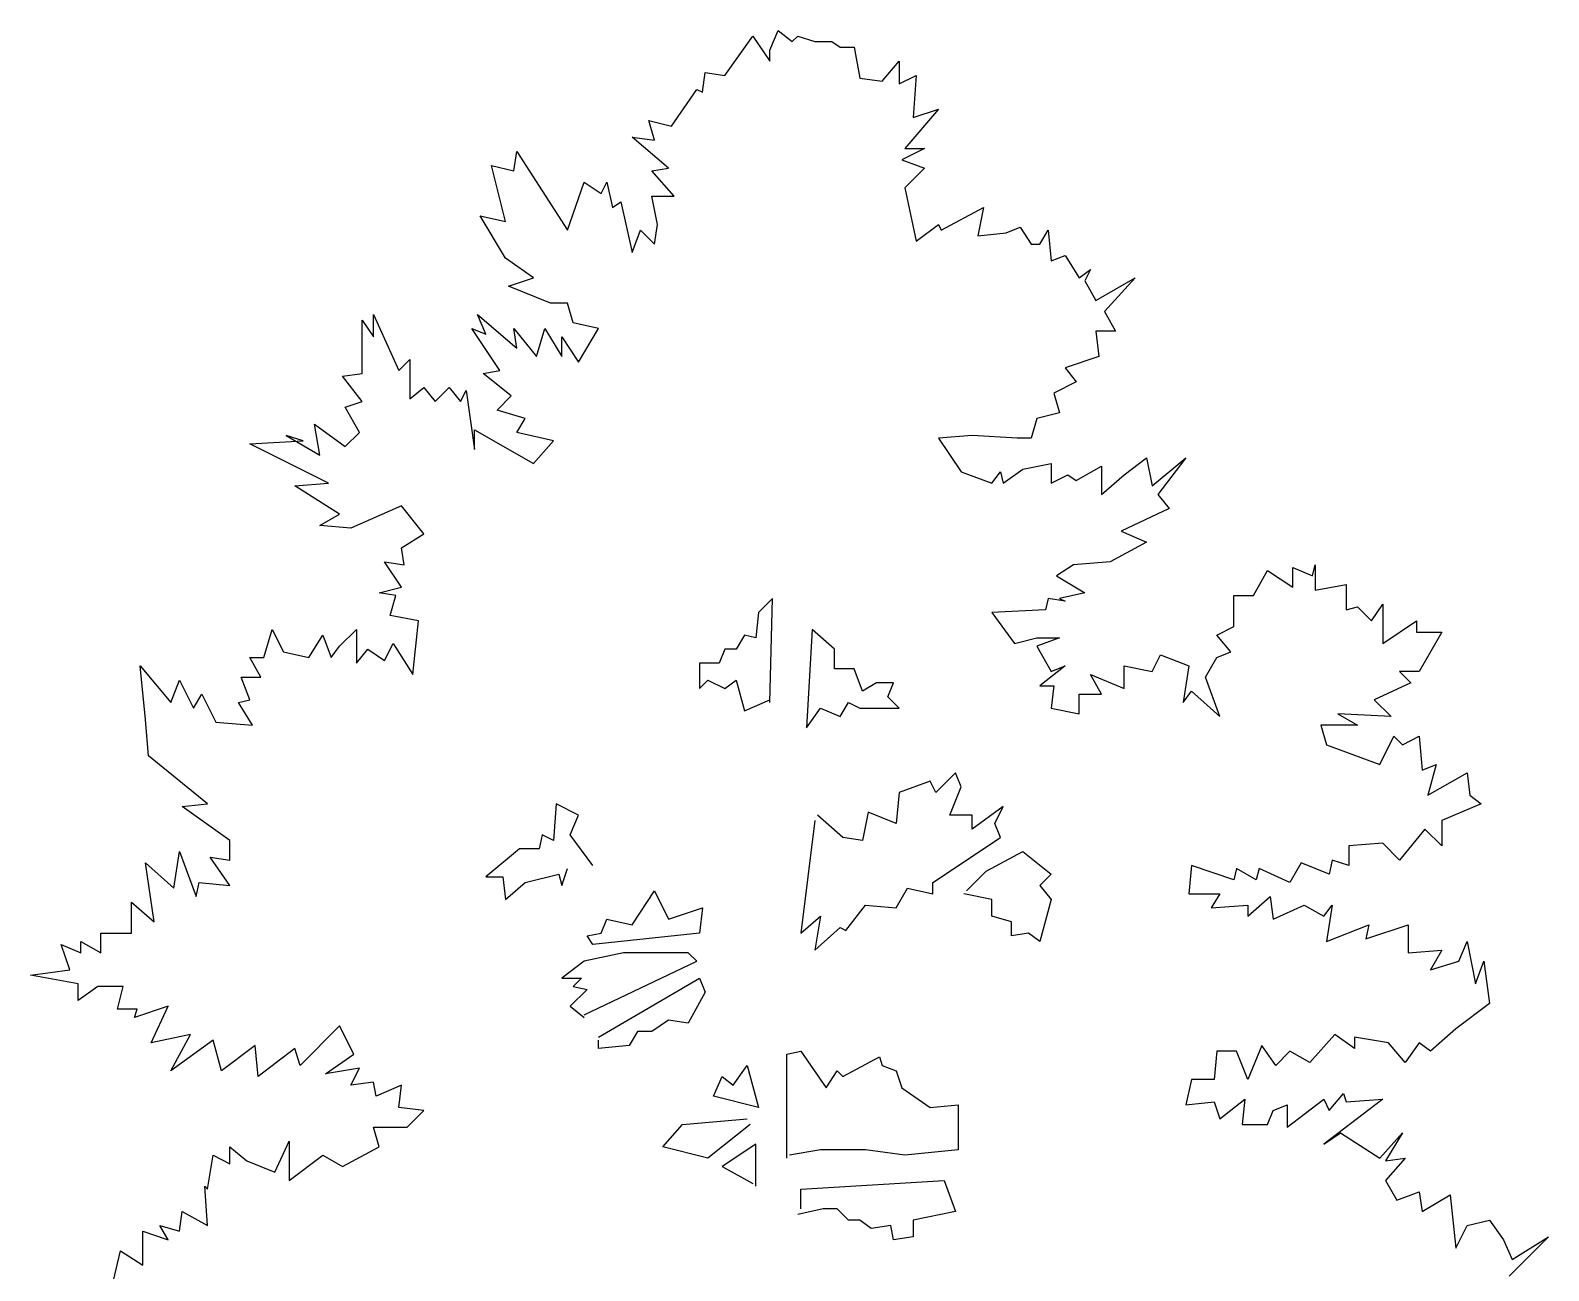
# Model space of a CAD drawing. Header units: millimetres. Extents: x 87938 to 265635, y 330093 to 434310.
# Drawn here: x 210336 to 215056, y 369419 to 373273 of the extents above; entities that cross this region are included whole.
import ezdxf

# ---------------------------------------------------------------- set-up
doc = ezdxf.new("R2010")
doc.units = ezdxf.units.MM

# ---------------------------------------------------------------- blocks, each defined once
blk = doc.blocks.new('A$C72564D7A')
for p, q in [((2041.2, 5693), (2060, 5736.7)), ((2060, 5736.7), (2091.2, 5711.7)), ((1941.4, 5636.8), (2003.8, 5724.2)), ((2003.8, 5724.2), (2041.2, 5668)), ((2091.2, 5711.7), (2103.7, 5724.2)), ((2103.7, 5724.2), (2141.1, 5711.7)), ((2141.1, 5711.7), (2178.6, 5711.7)), ((2178.6, 5711.7), (2197.3, 5699.2)), ((2197.3, 5699.2), (2228.5, 5699.2)), ((2228.5, 5699.2), (2241, 5630.5)), ((2041.2, 5668), (2041.2, 5693)), ((2290.9, 5624.3), (2328.4, 5668)), ((2328.4, 5668), (2328.4, 5618.1)), ((1891.4, 5599.3), (1897.7, 5643)), ((1897.7, 5643), (1941.4, 5636.8)), ((2241, 5630.5), (2290.9, 5624.3)), ((2328.4, 5618.1), (2365.8, 5636.8)), ((2365.8, 5636.8), (2359.6, 5543.2)), ((1822.7, 5524.4), (1878.9, 5605.6)), ((1878.9, 5605.6), (1891.4, 5599.3)), ((2415.8, 5561.9), (2340.9, 5474.5)), ((2359.6, 5543.2), (2415.8, 5561.9)), ((1772.8, 5536.9), (1822.7, 5524.4)), ((1785.3, 5493.2), (1772.8, 5536.9)), ((1816.5, 5430.8), (1735.4, 5499.5)), ((1735.4, 5499.5), (1785.3, 5493.2)), ((1473.2, 5424.6), (1479.4, 5468.2)), ((1479.4, 5468.2), (1591.8, 5293.5)), ((2384.6, 5474.5), (2334.6, 5449.5)), ((2340.9, 5474.5), (2384.6, 5474.5)), ((1423.2, 5437), (1473.2, 5424.6)), ((1454.5, 5312.2), (1423.2, 5437)), ((1779.1, 5424.6), (1816.5, 5430.8)), ((2334.6, 5449.5), (2384.6, 5430.8)), ((2384.6, 5430.8), (2340.9, 5387.1)), ((1591.8, 5293.5), (1629.2, 5399.6)), ((1629.2, 5399.6), (1666.7, 5374.6)), ((1666.7, 5374.6), (1679.2, 5399.6)), ((1679.2, 5399.6), (1691.7, 5343.4)), ((1829, 5368.4), (1779.1, 5424.6)), ((1779.1, 5368.4), (1829, 5368.4)), ((1791.5, 5306), (1779.1, 5368.4)), ((2340.9, 5387.1), (2365.8, 5268.5)), ((1691.7, 5343.4), (1710.4, 5355.9)), ((1710.4, 5355.9), (1735.4, 5243.5)), ((2422, 5293.5), (2515.6, 5343.4)), ((2515.6, 5343.4), (2503.2, 5281)), ((1398.3, 5324.7), (1454.5, 5312.2)), ((1454.5, 5231), (1398.3, 5324.7)), ((1735.4, 5243.5), (1754.1, 5293.5)), ((1754.1, 5293.5), (1785.3, 5262.3)), ((1785.3, 5262.3), (1791.5, 5306)), ((2365.8, 5268.5), (2415.8, 5306)), ((2415.8, 5306), (2422, 5293.5)), ((2565.6, 5287.2), (2596.8, 5299.7)), ((2596.8, 5299.7), (2621.8, 5262.3)), ((2640.5, 5262.3), (2659.2, 5293.5)), ((2659.2, 5293.5), (2665.5, 5224.8)), ((2503.2, 5281), (2565.6, 5287.2)), ((2621.8, 5262.3), (2640.5, 5262.3)), ((1516.9, 5187.3), (1454.5, 5231)), ((2665.5, 5224.8), (2696.7, 5237.3)), ((2696.7, 5237.3), (2727.9, 5187.3)), ((2727.9, 5187.3), (2752.9, 5206.1)), ((2752.9, 5206.1), (2740.4, 5181.1)), ((1460.7, 5168.6), (1516.9, 5187.3)), ((1554.3, 5131.2), (1460.7, 5168.6)), ((2740.4, 5181.1), (2765.3, 5137.4)), ((2765.3, 5137.4), (2852.7, 5187.3)), ((2852.7, 5187.3), (2784.1, 5112.4)), ((1591.8, 5131.2), (1554.3, 5131.2)), ((1604.3, 5087.5), (1591.8, 5131.2)), ((1136.1, 5093.7), (1161.1, 5056.3)), ((1136.1, 4975.1), (1136.1, 5093.7)), ((1161.1, 5056.3), (1161.1, 5106.2)), ((1161.1, 5106.2), (1217.2, 4981.4)), ((1392, 5106.2), (1479.4, 5031.3)), ((1410.8, 5062.5), (1392, 5106.2)), ((2784.1, 5112.4), (2809, 5068.7)), ((1379.5, 5075), (1410.8, 5062.5)), ((1442, 4981.4), (1379.5, 5075)), ((1473.2, 5075), (1523.1, 5012.6)), ((1479.4, 5031.3), (1473.2, 5075)), ((1523.1, 5012.6), (1541.8, 5075)), ((1541.8, 5075), (1579.3, 5012.6)), ((1579.3, 5056.3), (1616.8, 5000.1)), ((1579.3, 5012.6), (1579.3, 5056.3)), ((1660.5, 5075), (1604.3, 5087.5)), ((1616.8, 5000.1), (1660.5, 5075)), ((2765.3, 5068.7), (2771.6, 5012.6)), ((2809, 5068.7), (2765.3, 5068.7)), ((1217.2, 4981.4), (1242.2, 5006.3)), ((1242.2, 5006.3), (1242.2, 4918.9)), ((2771.6, 5012.6), (2696.7, 4987.6)), ((1092.4, 4968.9), (1136.1, 4975.1)), ((1136.1, 4912.7), (1092.4, 4968.9)), ((1404.5, 4975.1), (1442, 4981.4)), ((1466.9, 4925.2), (1404.5, 4975.1)), ((2721.6, 4956.4), (2671.7, 4931.4)), ((2696.7, 4987.6), (2721.6, 4956.4)), ((1242.2, 4918.9), (1273.4, 4943.9)), ((1273.4, 4943.9), (1298.4, 4912.7)), ((1298.4, 4912.7), (1329.6, 4943.9)), ((1329.6, 4943.9), (1354.6, 4912.7)), ((1354.6, 4912.7), (1367.1, 4937.7)), ((1367.1, 4937.7), (1385.8, 4806.6)), ((1435.7, 4894), (1466.9, 4925.2)), ((2671.7, 4931.4), (2684.2, 4887.7)), ((1098.6, 4900.2), (1136.1, 4912.7)), ((1129.9, 4844), (1098.6, 4900.2)), ((1498.2, 4875.2), (1435.7, 4894)), ((2684.2, 4887.7), (2634.2, 4875.2)), ((1030, 4862.7), (1098.6, 4812.8)), ((1042.5, 4794.1), (1030, 4862.7)), ((1479.4, 4844), (1498.2, 4875.2)), ((2634.2, 4875.2), (2621.8, 4831.5)), ((886.4, 4819.1), (1005, 4825.3)), ((1005, 4825.3), (967.6, 4837.8)), ((967.6, 4837.8), (1042.5, 4794.1)), ((1098.6, 4812.8), (1129.9, 4844)), ((1385.8, 4850.3), (1516.9, 4775.4)), ((1385.8, 4806.6), (1385.8, 4850.3)), ((1560.6, 4825.3), (1479.4, 4844)), ((1516.9, 4775.4), (1560.6, 4825.3)), ((2490.7, 4837.8), (2415.8, 4831.5)), ((2415.8, 4831.5), (2465.7, 4756.6)), ((2590.6, 4831.5), (2490.7, 4837.8)), ((2621.8, 4831.5), (2590.6, 4831.5)), ((1061.2, 4731.7), (886.4, 4819.1)), ((2827.8, 4750.4), (2877.7, 4787.8)), ((2877.7, 4787.8), (2890.2, 4725.4)), ((2890.2, 4725.4), (2965.1, 4787.8)), ((2965.1, 4787.8), (2902.7, 4706.7)), ((2465.7, 4756.6), (2534.4, 4731.7)), ((2534.4, 4731.7), (2553.1, 4756.6)), ((2553.1, 4756.6), (2559.3, 4731.7)), ((2559.3, 4731.7), (2603, 4762.9)), ((2603, 4762.9), (2665.5, 4775.4)), ((2665.5, 4775.4), (2665.5, 4731.7)), ((2721.6, 4737.9), (2777.8, 4769.1)), ((2777.8, 4769.1), (2777.8, 4706.7)), ((986.3, 4725.4), (1061.2, 4731.7)), ((1086.2, 4663), (986.3, 4725.4)), ((2665.5, 4731.7), (2702.9, 4750.4)), ((2702.9, 4750.4), (2721.6, 4737.9)), ((2777.8, 4706.7), (2827.8, 4750.4)), ((2902.7, 4706.7), (2927.6, 4675.5)), ((1042.5, 4638), (1086.2, 4663)), ((1223.5, 4681.7), (1111.1, 4631.8)), ((1273.4, 4619.3), (1223.5, 4681.7)), ((2927.6, 4675.5), (2821.5, 4625.5)), ((1111.1, 4631.8), (1042.5, 4638)), ((1223.5, 4588.1), (1273.4, 4619.3)), ((2821.5, 4625.5), (2877.7, 4600.6)), ((1229.7, 4550.6), (1223.5, 4588.1)), ((2877.7, 4600.6), (2796.5, 4556.9)), ((1186, 4556.9), (1229.7, 4550.6)), ((1223.5, 4500.7), (1186, 4556.9)), ((2715.4, 4550.6), (2677.9, 4525.7)), ((2796.5, 4556.9), (2715.4, 4550.6)), ((3246, 4525.7), (3252.2, 4550.6)), ((3252.2, 4550.6), (3252.2, 4494.5)), ((2677.9, 4525.7), (2740.4, 4488.2)), ((3114.9, 4482), (3146.1, 4538.1)), ((3146.1, 4538.1), (3202.3, 4500.7)), ((3202.3, 4544.4), (3246, 4525.7)), ((3202.3, 4500.7), (3202.3, 4544.4)), ((1173.6, 4488.2), (1223.5, 4500.7)), ((1211, 4482), (1173.6, 4488.2)), ((2740.4, 4488.2), (2684.2, 4475.7)), ((3252.2, 4494.5), (3320.9, 4506.9)), ((3320.9, 4506.9), (3320.9, 4450.8)), ((1198.5, 4438.3), (1211, 4482)), ((2047.5, 4475.7), (2016.3, 4444.5)), ((2041.2, 4244.8), (2047.5, 4475.7)), ((2653, 4450.8), (2534.4, 4444.5)), ((2659.2, 4475.7), (2653, 4450.8)), ((2696.7, 4469.5), (2659.2, 4475.7)), ((2684.2, 4475.7), (2696.7, 4469.5)), ((3071.2, 4482), (3114.9, 4482)), ((3071.2, 4413.3), (3071.2, 4482)), ((3320.9, 4450.8), (3345.9, 4457)), ((3345.9, 4457), (3377.1, 4425.8)), ((3377.1, 4425.8), (3402.1, 4463.2)), ((3402.1, 4463.2), (3402.1, 4375.8)), ((1260.9, 4425.8), (1198.5, 4438.3)), ((1248.5, 4307.2), (1260.9, 4425.8)), ((2016.3, 4444.5), (2010, 4388.3)), ((2534.4, 4444.5), (2584.3, 4375.8)), ((3402.1, 4375.8), (3477, 4425.8)), ((3477, 4425.8), (3477, 4400.8)), ((917.6, 4344.6), (936.3, 4407.1)), ((936.3, 4407.1), (961.3, 4357.1)), ((1017.5, 4344.6), (1048.7, 4394.6)), ((1048.7, 4394.6), (1067.4, 4344.6)), ((1086.2, 4369.6), (1123.6, 4407.1)), ((1123.6, 4407.1), (1123.6, 4332.2)), ((1985, 4394.6), (1966.3, 4363.4)), ((2010, 4388.3), (1985, 4394.6)), ((2134.9, 4407.1), (2122.4, 4188.6)), ((2184.8, 4363.4), (2134.9, 4407.1)), ((2584.3, 4375.8), (2634.2, 4388.3)), ((2684.2, 4388.3), (2634.2, 4369.6)), ((2634.2, 4388.3), (2684.2, 4388.3)), ((3033.8, 4394.6), (3071.2, 4413.3)), ((3065, 4357.1), (3033.8, 4394.6)), ((3477, 4400.8), (3533.1, 4400.8)), ((3533.1, 4400.8), (3483.2, 4313.4)), ((961.3, 4357.1), (1017.5, 4344.6)), ((1067.4, 4344.6), (1086.2, 4369.6)), ((1123.6, 4332.2), (1148.6, 4363.4)), ((1148.6, 4363.4), (1186, 4338.4)), ((1186, 4338.4), (1204.8, 4375.8)), ((1204.8, 4375.8), (1248.5, 4307.2)), ((1941.4, 4363.4), (1928.9, 4332.2)), ((1966.3, 4363.4), (1941.4, 4363.4)), ((2184.8, 4319.7), (2184.8, 4363.4)), ((2634.2, 4369.6), (2665.5, 4313.4)), ((2890.2, 4313.4), (2908.9, 4350.9)), ((2908.9, 4350.9), (2971.3, 4325.9)), ((3033.8, 4344.6), (3065, 4357.1)), ((655.4, 4207.3), (643, 4325.9)), ((643, 4325.9), (711.6, 4244.8)), ((886.4, 4344.6), (917.6, 4344.6)), ((911.4, 4300.9), (886.4, 4344.6)), ((1885.2, 4332.2), (1885.2, 4276)), ((1928.9, 4332.2), (1885.2, 4332.2)), ((2228.5, 4319.7), (2184.8, 4319.7)), ((2247.2, 4269.7), (2228.5, 4319.7)), ((2696.7, 4325.9), (2640.5, 4282.2)), ((2665.5, 4313.4), (2696.7, 4325.9)), ((2827.8, 4325.9), (2890.2, 4313.4)), ((2827.8, 4276), (2827.8, 4325.9)), ((2971.3, 4325.9), (2958.8, 4244.8)), ((3008.8, 4300.9), (3033.8, 4344.6)), ((711.6, 4244.8), (730.3, 4294.7)), ((730.3, 4294.7), (761.6, 4232.3)), ((867.7, 4300.9), (911.4, 4300.9)), ((886.4, 4251), (867.7, 4300.9)), ((1885.2, 4276), (1903.9, 4294.7)), ((1903.9, 4294.7), (1941.4, 4276)), ((1941.4, 4276), (1966.3, 4294.7)), ((1966.3, 4294.7), (1985, 4226)), ((2278.4, 4288.5), (2247.2, 4269.7)), ((2315.9, 4288.5), (2278.4, 4288.5)), ((2303.4, 4257.2), (2315.9, 4288.5)), ((2640.5, 4282.2), (2671.7, 4282.2)), ((2671.7, 4282.2), (2665.5, 4232.3)), ((2777.8, 4263.5), (2752.9, 4307.2)), ((2752.9, 4307.2), (2827.8, 4276)), ((3040, 4213.5), (3008.8, 4300.9)), ((3464.5, 4288.5), (3383.3, 4251)), ((3439.5, 4313.4), (3464.5, 4288.5)), ((3483.2, 4313.4), (3439.5, 4313.4)), ((761.6, 4232.3), (780.3, 4263.5)), ((780.3, 4263.5), (811.5, 4201.1)), ((861.4, 4244.8), (886.4, 4251)), ((1985, 4226), (2041.2, 4251)), ((2328.4, 4232.3), (2303.4, 4257.2)), ((2727.9, 4263.5), (2777.8, 4263.5)), ((2727.9, 4219.8), (2727.9, 4263.5)), ((2958.8, 4244.8), (2977.6, 4269.7)), ((2977.6, 4269.7), (3040, 4213.5)), ((3383.3, 4251), (3420.8, 4213.5)), ((892.6, 4194.8), (861.4, 4244.8)), ((2122.4, 4188.6), (2153.6, 4232.3)), ((2153.6, 4232.3), (2197.3, 4213.5)), ((2197.3, 4213.5), (2216, 4244.8)), ((2216, 4244.8), (2241, 4232.3)), ((2241, 4232.3), (2328.4, 4232.3)), ((2665.5, 4232.3), (2727.9, 4219.8)), ((3302.2, 4219.8), (3345.9, 4194.8)), ((3420.8, 4213.5), (3302.2, 4219.8)), ((661.7, 4126.2), (655.4, 4207.3)), ((811.5, 4201.1), (892.6, 4194.8)), ((3345.9, 4194.8), (3264.7, 4194.8)), ((3264.7, 4194.8), (3277.2, 4151.1)), ((3277.2, 4151.1), (3395.8, 4107.4)), ((3395.8, 4107.4), (3427, 4169.9)), ((3427, 4169.9), (3445.7, 4151.1)), ((3445.7, 4151.1), (3483.2, 4169.9)), ((3483.2, 4169.9), (3489.4, 4094.9)), ((792.8, 4020), (661.7, 4126.2)), ((2453.2, 4088.7), (2409.5, 4045)), ((2465.7, 4057.5), (2453.2, 4088.7)), ((3489.4, 4094.9), (3520.7, 4107.4)), ((3520.7, 4107.4), (3501.9, 4038.8)), ((3501.9, 4038.8), (3589.3, 4088.7)), ((3589.3, 4088.7), (3595.6, 4038.8)), ((2328.4, 4045), (2322.1, 3976.3)), ((2397, 4070), (2328.4, 4045)), ((2409.5, 4045), (2397, 4070)), ((2440.7, 3995.1), (2465.7, 4057.5)), ((736.6, 4013.8), (792.8, 4020)), ((842.7, 3938.9), (736.6, 4013.8)), ((1566.8, 4020), (1560.6, 3938.9)), ((1616.8, 3995.1), (1566.8, 4020)), ((2559.3, 4013.8), (2490.7, 3963.9)), ((2540.6, 3976.3), (2559.3, 4013.8)), ((3620.5, 4020), (3533.1, 3982.6)), ((3595.6, 4038.8), (3620.5, 4020)), ((1598, 3951.4), (1616.8, 3995.1)), ((2141.1, 3982.6), (2109.9, 3732.9)), ((2203.5, 3945.1), (2147.3, 3995.1)), ((2259.7, 4001.3), (2247.2, 3938.9)), ((2322.1, 3976.3), (2259.7, 4001.3)), ((2490.7, 3995.1), (2440.7, 3995.1)), ((2490.7, 3963.9), (2490.7, 3995.1)), ((3533.1, 3982.6), (3533.1, 3926.4)), ((1535.6, 3951.4), (1529.4, 3920.2)), ((1560.6, 3938.9), (1535.6, 3951.4)), ((1648, 3882.7), (1598, 3951.4)), ((2247.2, 3938.9), (2203.5, 3945.1)), ((2403.3, 3845.3), (2553.1, 3945.1)), ((2553.1, 3945.1), (2540.6, 3976.3)), ((3495.7, 3963.9), (3439.5, 3895.2)), ((3533.1, 3926.4), (3495.7, 3963.9)), ((717.9, 3832.8), (730.3, 3913.9)), ((730.3, 3913.9), (767.8, 3814)), ((842.7, 3895.2), (842.7, 3938.9)), ((1485.7, 3920.2), (1410.8, 3857.7)), ((1529.4, 3920.2), (1485.7, 3920.2)), ((2521.9, 3870.2), (2603, 3913.9)), ((2603, 3913.9), (2665.5, 3864)), ((3402.1, 3932.6), (3327.1, 3926.4)), ((3327.1, 3926.4), (3327.1, 3882.7)), ((3439.5, 3895.2), (3402.1, 3932.6)), ((674.2, 3757.9), (655.4, 3888.9)), ((655.4, 3888.9), (717.9, 3832.8)), ((799, 3901.4), (842.7, 3895.2)), ((842.7, 3839), (799, 3901.4)), ((1579.3, 3839), (1591.8, 3876.5)), ((2977.6, 3882.7), (2971.3, 3820.3)), ((3071.2, 3851.5), (2977.6, 3882.7)), ((3077.5, 3876.5), (3071.2, 3851.5)), ((3121.1, 3851.5), (3077.5, 3876.5)), ((3127.4, 3876.5), (3121.1, 3851.5)), ((3196.1, 3845.3), (3127.4, 3876.5)), ((3221, 3888.9), (3196.1, 3845.3)), ((3283.4, 3864), (3221, 3888.9)), ((3289.7, 3895.2), (3283.4, 3864)), ((3327.1, 3882.7), (3289.7, 3895.2)), ((767.8, 3814), (774, 3845.3)), ((774, 3845.3), (842.7, 3839)), ((1410.8, 3857.7), (1448.2, 3857.7)), ((1448.2, 3857.7), (1454.5, 3807.8)), ((1454.5, 3807.8), (1498.2, 3845.3)), ((1498.2, 3845.3), (1573.1, 3864)), ((1573.1, 3864), (1579.3, 3839)), ((2403.3, 3820.3), (2403.3, 3845.3)), ((2478.2, 3826.5), (2521.9, 3870.2)), ((2665.5, 3864), (2640.5, 3839)), ((1735.4, 3751.6), (1785.3, 3826.5)), ((1785.3, 3826.5), (1816.5, 3764.1)), ((2322.1, 3789.1), (2347.1, 3832.8)), ((2347.1, 3832.8), (2403.3, 3820.3)), ((2534.4, 3807.8), (2471.9, 3820.3)), ((2640.5, 3839), (2665.5, 3807.8)), ((2971.3, 3820.3), (3040, 3820.3)), ((3040, 3820.3), (3021.3, 3789.1)), ((3102.4, 3770.3), (3152.4, 3814)), ((3152.4, 3814), (3158.6, 3764.1)), ((624.2, 3801.6), (674.2, 3757.9)), ((624.2, 3732.9), (624.2, 3801.6)), ((1816.5, 3764.1), (1891.4, 3789.1)), ((1891.4, 3789.1), (1885.2, 3732.9)), ((2209.8, 3739.1), (2253.5, 3795.3)), ((2253.5, 3795.3), (2322.1, 3789.1)), ((2534.4, 3770.3), (2534.4, 3807.8)), ((2665.5, 3807.8), (2640.5, 3714.2)), ((3021.3, 3789.1), (3102.4, 3795.3)), ((3102.4, 3795.3), (3102.4, 3770.3)), ((3158.6, 3764.1), (3227.3, 3795.3)), ((3227.3, 3795.3), (3271, 3770.3)), ((3271, 3770.3), (3289.7, 3795.3)), ((3289.7, 3795.3), (3277.2, 3714.2)), ((1666.7, 3732.9), (1679.2, 3764.1)), ((1679.2, 3764.1), (1735.4, 3751.6)), ((2109.9, 3732.9), (2153.6, 3770.3)), ((2153.6, 3770.3), (2141.1, 3695.4)), ((2141.1, 3695.4), (2197.3, 3745.4)), ((2197.3, 3745.4), (2209.8, 3739.1)), ((2578.1, 3757.9), (2534.4, 3770.3)), ((2578.1, 3726.6), (2578.1, 3757.9)), ((3277.2, 3714.2), (3370.8, 3751.6)), ((3364.6, 3720.4), (3458.2, 3751.6)), ((3370.8, 3751.6), (3364.6, 3720.4)), ((3458.2, 3751.6), (3458.2, 3689.2)), ((468.2, 3707.9), (511.9, 3689.2)), ((486.9, 3651.7), (468.2, 3707.9)), ((511.9, 3689.2), (511.9, 3714.2)), ((511.9, 3714.2), (555.6, 3689.2)), ((555.6, 3732.9), (624.2, 3732.9)), ((555.6, 3689.2), (555.6, 3732.9)), ((1635.5, 3726.6), (1666.7, 3732.9)), ((1648, 3707.9), (1635.5, 3726.6)), ((1885.2, 3732.9), (1648, 3707.9)), ((2615.5, 3732.9), (2578.1, 3726.6)), ((2640.5, 3714.2), (2615.5, 3732.9)), ((3570.6, 3670.5), (3589.3, 3714.2)), ((3589.3, 3714.2), (3608, 3620.5)), ((1716.6, 3689.2), (1629.2, 3670.5)), ((1860.2, 3689.2), (1716.6, 3689.2)), ((1878.9, 3670.5), (1860.2, 3689.2)), ((3458.2, 3689.2), (3533.1, 3695.4)), ((3533.1, 3695.4), (3508.2, 3651.7)), ((399.5, 3639.3), (486.9, 3651.7)), ((1629.2, 3670.5), (1579.3, 3633)), ((1629.2, 3551.9), (1878.9, 3670.5)), ((3508.2, 3651.7), (3570.6, 3670.5)), ((3608, 3620.5), (3626.8, 3670.5)), ((3626.8, 3670.5), (3639.3, 3576.8)), ((505.6, 3620.5), (399.5, 3639.3)), ((505.6, 3583.1), (505.6, 3620.5)), ((549.3, 3614.3), (505.6, 3583.1)), ((605.5, 3614.3), (549.3, 3614.3)), ((593, 3564.3), (605.5, 3614.3)), ((1579.3, 3633), (1623, 3633)), ((1635.5, 3608), (1598, 3570.6)), ((1623, 3633), (1604.3, 3614.3)), ((1604.3, 3614.3), (1635.5, 3608)), ((1660.5, 3501.9), (1885.2, 3633)), ((1885.2, 3633), (1897.7, 3601.8)), ((1897.7, 3601.8), (1860.2, 3533.1)), ((3639.3, 3576.8), (3564.3, 3520.7)), ((636.7, 3564.3), (593, 3564.3)), ((705.4, 3570.6), (630.5, 3545.6)), ((630.5, 3545.6), (636.7, 3564.3)), ((667.9, 3489.4), (705.4, 3570.6)), ((1598, 3570.6), (1629.2, 3545.6)), ((1816.5, 3539.4), (1779.1, 3514.4)), ((1860.2, 3533.1), (1816.5, 3539.4)), ((755.3, 3508.2), (667.9, 3489.4)), ((711.6, 3427), (755.3, 3508.2)), ((1086.2, 3526.9), (998.8, 3439.5)), ((1117.4, 3464.5), (1086.2, 3526.9)), ((1747.8, 3514.4), (1729.1, 3483.2)), ((1779.1, 3514.4), (1747.8, 3514.4)), ((3295.9, 3508.2), (3239.8, 3445.7)), ((3339.6, 3477), (3295.9, 3508.2)), ((3564.3, 3520.7), (3508.2, 3470.7)), ((805.3, 3495.7), (711.6, 3427)), ((824, 3427), (805.3, 3495.7)), ((898.9, 3483.2), (824, 3427)), ((905.1, 3414.5), (898.9, 3483.2)), ((986.3, 3477), (905.1, 3414.5)), ((998.8, 3439.5), (986.3, 3477)), ((1660.5, 3477), (1660.5, 3495.7)), ((1729.1, 3483.2), (1660.5, 3477)), ((3133.6, 3483.2), (3102.4, 3408.3)), ((3164.8, 3439.5), (3133.6, 3483.2)), ((3339.6, 3501.9), (3339.6, 3477)), ((3414.5, 3489.4), (3339.6, 3501.9)), ((3452, 3445.7), (3414.5, 3489.4)), ((3483.2, 3489.4), (3452, 3445.7)), ((3508.2, 3470.7), (3483.2, 3489.4)), ((1054.9, 3420.8), (1117.4, 3464.5)), ((1960.1, 3395.8), (1991.3, 3439.5)), ((1991.3, 3439.5), (2016.3, 3345.9)), ((2078.7, 3464.5), (2109.9, 3470.7)), ((2078.7, 3233.5), (2078.7, 3464.5)), ((2109.9, 3470.7), (2166.1, 3389.6)), ((2203.5, 3414.5), (2284.7, 3458.2)), ((2284.7, 3458.2), (2290.9, 3439.5)), ((2290.9, 3439.5), (2322.1, 3427)), ((3033.8, 3470.7), (3027.5, 3408.3)), ((3077.5, 3470.7), (3033.8, 3470.7)), ((3102.4, 3408.3), (3077.5, 3470.7)), ((3196.1, 3470.7), (3164.8, 3439.5)), ((3239.8, 3445.7), (3196.1, 3470.7)), ((1129.9, 3433.3), (1054.9, 3420.8)), ((1111.1, 3395.8), (1129.9, 3433.3)), ((1916.4, 3370.8), (1935.1, 3414.5)), ((1935.1, 3414.5), (1960.1, 3395.8)), ((2166.1, 3389.6), (2191, 3427)), ((2191, 3427), (2203.5, 3414.5)), ((2322.1, 3427), (2334.6, 3389.6)), ((2977.6, 3408.3), (2965.1, 3352.1)), ((3027.5, 3408.3), (2977.6, 3408.3)), ((1161.1, 3402.1), (1111.1, 3395.8)), ((1167.3, 3370.8), (1161.1, 3402.1)), ((1223.5, 3395.8), (1167.3, 3370.8)), ((1217.2, 3345.9), (1223.5, 3395.8)), ((2016.3, 3345.9), (1916.4, 3370.8)), ((2334.6, 3389.6), (2397, 3345.9)), ((3283.4, 3339.6), (3314.7, 3377.1)), ((3314.7, 3377.1), (3320.9, 3358.4)), ((1273.4, 3339.6), (1217.2, 3345.9)), ((1236, 3302.2), (1273.4, 3339.6)), ((2397, 3345.9), (2459.5, 3352.1)), ((2459.5, 3352.1), (2459.5, 3252.2)), ((2965.1, 3352.1), (3027.5, 3358.4)), ((3027.5, 3358.4), (3040, 3320.9)), ((3040, 3320.9), (3096.2, 3364.6)), ((3096.2, 3364.6), (3089.9, 3308.4)), ((3146.1, 3308.4), (3158.6, 3339.6)), ((3158.6, 3339.6), (3189.8, 3352.1)), ((3189.8, 3302.2), (3271, 3364.6)), ((3189.8, 3352.1), (3189.8, 3302.2)), ((3402.1, 3364.6), (3271, 3264.7)), ((3271, 3364.6), (3283.4, 3339.6)), ((3320.9, 3358.4), (3402.1, 3364.6)), ((1804, 3258.5), (1847.7, 3308.4)), ((1847.7, 3308.4), (1991.3, 3320.9)), ((1997.5, 3308.4), (1903.9, 3233.5)), ((3089.9, 3308.4), (3146.1, 3308.4)), ((942.6, 3202.3), (973.8, 3271)), ((973.8, 3271), (973.8, 3183.6)), ((1173.6, 3258.5), (1161.1, 3302.2)), ((1161.1, 3302.2), (1236, 3302.2)), ((3271, 3264.7), (3308.4, 3289.7)), ((3308.4, 3289.7), (3395.8, 3233.5)), ((3395.8, 3233.5), (3445.7, 3289.7)), ((3445.7, 3289.7), (3408.3, 3227.3)), ((792.8, 3164.8), (805.3, 3239.8)), ((805.3, 3239.8), (842.7, 3221)), ((842.7, 3221), (842.7, 3258.5)), ((842.7, 3258.5), (880.2, 3227.3)), ((973.8, 3183.6), (1048.7, 3239.8)), ((1048.7, 3239.8), (1092.4, 3214.8)), ((1092.4, 3214.8), (1173.6, 3258.5)), ((1903.9, 3233.5), (1804, 3258.5)), ((2010, 3264.7), (1935.1, 3214.8)), ((2010, 3171.1), (2010, 3264.7)), ((2153.6, 3252.2), (2084.9, 3239.8)), ((2253.5, 3252.2), (2153.6, 3252.2)), ((2340.9, 3239.8), (2253.5, 3252.2)), ((2459.5, 3252.2), (2340.9, 3239.8)), ((880.2, 3227.3), (942.6, 3202.3)), ((1935.1, 3214.8), (2003.8, 3177.3)), ((3452, 3233.5), (3408.3, 3183.6)), ((3408.3, 3227.3), (3452, 3233.5)), ((786.5, 3171.1), (792.8, 3164.8)), ((792.8, 3083.7), (786.5, 3171.1)), ((2109.9, 3164.8), (2428.3, 3183.6)), ((2428.3, 3183.6), (2453.2, 3114.9)), ((3408.3, 3183.6), (3433.3, 3139.9)), ((2109.9, 3121.1), (2109.9, 3164.8)), ((3433.3, 3139.9), (3483.2, 3158.6)), ((3483.2, 3158.6), (3489.4, 3114.9)), ((3489.4, 3114.9), (3551.9, 3152.4)), ((3551.9, 3152.4), (3564.3, 3033.8)), ((730.3, 3071.2), (736.6, 3114.9)), ((736.6, 3114.9), (792.8, 3083.7)), ((2159.8, 3121.1), (2103.7, 3108.7)), ((2191, 3121.1), (2159.8, 3121.1)), ((2216, 3096.2), (2191, 3121.1)), ((2453.2, 3114.9), (2359.6, 3096.2)), ((649.2, 2996.3), (649.2, 3071.2)), ((649.2, 3071.2), (705.4, 3052.5)), ((686.7, 3083.7), (730.3, 3071.2)), ((705.4, 3052.5), (686.7, 3083.7)), ((2241, 3096.2), (2216, 3096.2)), ((2266, 3077.5), (2241, 3096.2)), ((2309.6, 3083.7), (2266, 3077.5)), ((2315.9, 3052.5), (2309.6, 3083.7)), ((2359.6, 3096.2), (2359.6, 3058.7)), ((3564.3, 3033.8), (3589.3, 3083.7)), ((3589.3, 3083.7), (3639.3, 3096.2)), ((3639.3, 3096.2), (3670.5, 3052.5)), ((2359.6, 3058.7), (2315.9, 3052.5)), ((3670.5, 3052.5), (3689.2, 3008.8)), ((3770.3, 3058.7), (3683, 2971.3)), ((3689.2, 3008.8), (3770.3, 3058.7)), ((580.5, 2946.4), (599.3, 3027.5)), ((599.3, 3027.5), (649.2, 2996.3))]:
    blk.add_line(p, q)

msp = doc.modelspace()

# ---------------------------------------------------------------- block references
at = {"xscale": 1.4, "yscale": 1.4, "zscale": 1.4}
msp.add_blockref('A$C72564D7A', (209777.1, 365241.3), dxfattribs=at)

doc.saveas('drawing.dxf')
